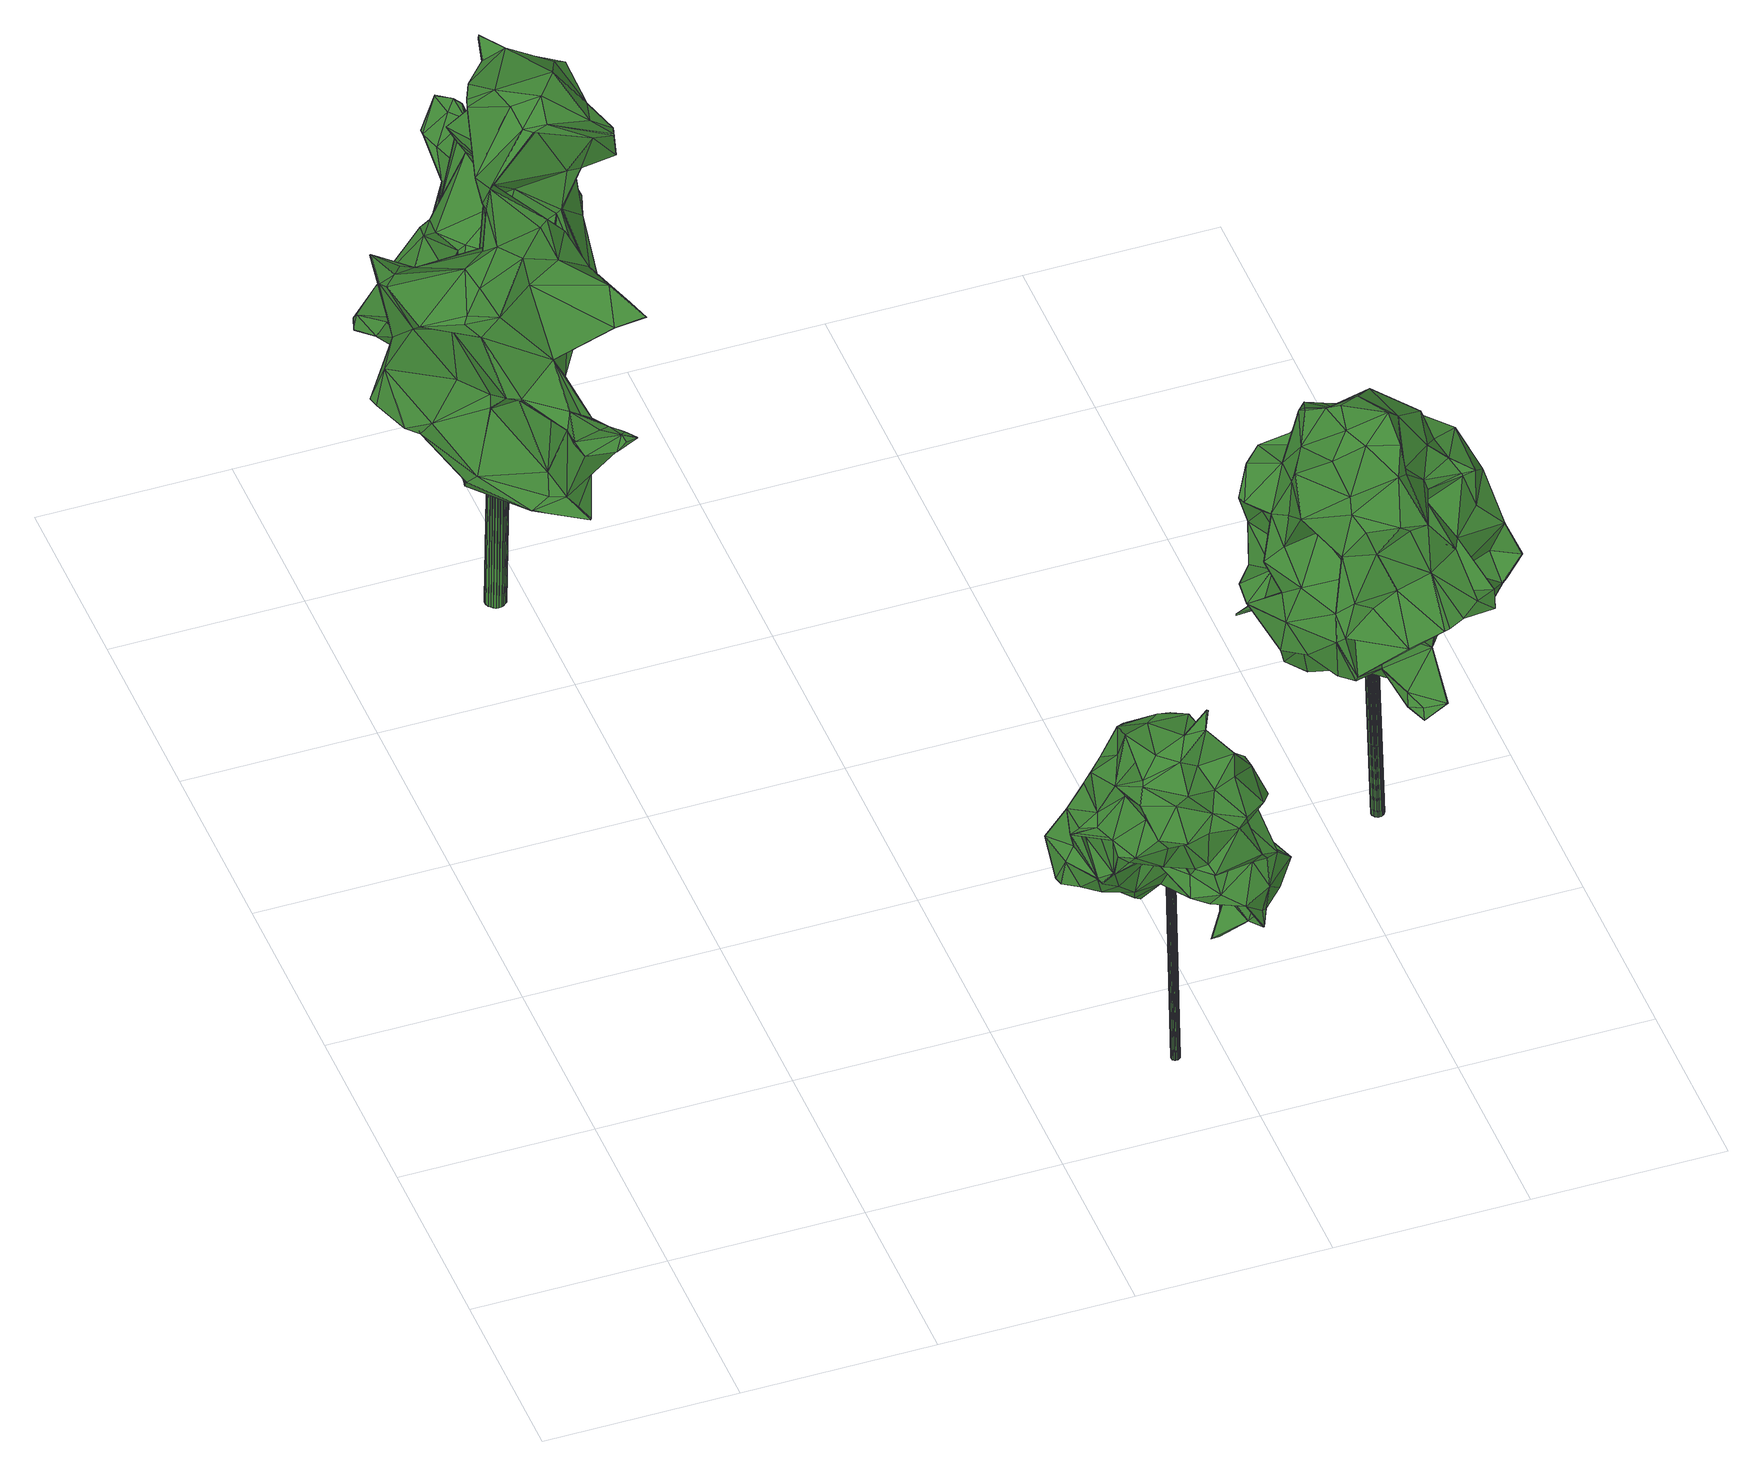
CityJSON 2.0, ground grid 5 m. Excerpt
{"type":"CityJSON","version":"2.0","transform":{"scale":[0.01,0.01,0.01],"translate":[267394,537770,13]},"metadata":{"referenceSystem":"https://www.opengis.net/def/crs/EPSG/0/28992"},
"CityObjects":{
"tree1":{"type":"SolitaryVegetationObject","attributes":{"gtid":224,"crown_width_m":8.6,"crown_median_z":23.4,"crown_r50_m":0.385,"crown_porosity":0.901,"trunk_H_m":10,"trunk_DBH_m":0.535,"trunk_radius_m":0.267,"trunk_base_height_m":13.4,"original_gtid":"224"},"geometry":[{"type":"Solid","lod":"3","boundaries":[[[[0,1,2]],[[3,4,5]],[[6,7,8]],[[9,10,11]],[[12,13,14]],[[15,16,17]],[[18,19,20]],[[18,20,21]],[[22,23,24]],[[25,26,27]],[[28,29,30]],[[31,32,33]],[[34,35,36]],[[37,38,0]],[[39,40,41]],[[9,42,43]],[[44,26,39]],[[45,46,47]],[[48,47,49]],[[50,51,52]],[[51,50,53]],[[54,55,56]],[[43,24,23]],[[57,33,58]],[[59,33,57]],[[60,61,62]],[[12,63,64]],[[12,65,66]],[[8,67,6]],[[27,68,25]],[[69,70,71]],[[19,72,20]],[[73,74,75]],[[11,76,77]],[[78,76,11]],[[79,80,81]],[[82,61,83]],[[84,85,86]],[[34,87,35]],[[10,65,11]],[[78,11,65]],[[88,72,85]],[[89,90,91]],[[91,90,92]],[[93,94,73]],[[19,18,95]],[[21,96,6]],[[97,53,50]],[[98,54,56]],[[99,100,101]],[[102,94,93]],[[103,104,7]],[[105,106,107]],[[108,109,110]],[[68,111,112]],[[113,112,111]],[[82,62,61]],[[114,62,82]],[[7,115,103]],[[116,81,80]],[[71,117,118]],[[105,107,119]],[[30,120,121]],[[122,121,120]],[[111,123,124]],[[33,32,58]],[[125,104,103]],[[126,7,96]],[[9,45,127]],[[23,45,9]],[[63,109,108]],[[53,34,128]],[[3,129,130]],[[5,4,131]],[[22,132,133]],[[93,133,134]],[[31,33,135]],[[53,97,34]],[[110,109,14]],[[136,137,138]],[[139,113,124]],[[111,124,113]],[[140,141,142]],[[89,143,90]],[[144,4,3]],[[130,144,3]],[[17,88,145]],[[18,146,29]],[[18,29,147]],[[44,39,148]],[[148,41,44]],[[149,150,11]],[[151,55,70]],[[152,137,153]],[[70,54,154]],[[70,55,54]],[[70,154,155]],[[155,154,54]],[[156,157,158]],[[159,157,156]],[[121,160,161]],[[43,161,160]],[[75,74,162]],[[49,162,74]],[[163,164,36]],[[165,163,36]],[[108,110,48]],[[164,166,36]],[[167,139,142]],[[39,112,113]],[[12,66,13]],[[168,67,169]],[[25,68,112]],[[170,65,171]],[[112,26,25]],[[39,26,112]],[[6,172,21]],[[18,21,172]],[[173,94,8]],[[12,109,63]],[[14,109,12]],[[127,45,13]],[[8,7,104]],[[3,5,61]],[[34,174,128]],[[84,86,175]],[[41,148,39]],[[176,124,123]],[[176,123,87]],[[48,14,47]],[[34,97,87]],[[177,58,157]],[[60,178,3]],[[49,101,48]],[[100,48,101]],[[179,105,180]],[[147,29,28]],[[44,181,26]],[[44,182,181]],[[27,26,181]],[[183,184,185]],[[184,38,185]],[[100,15,186]],[[179,187,89]],[[113,167,40]],[[188,189,190]],[[188,190,191]],[[192,22,24]],[[160,121,193]],[[52,51,174]],[[194,195,196]],[[197,186,15]],[[197,15,17]],[[97,50,198]],[[190,199,200]],[[201,202,141]],[[158,58,32]],[[80,203,204]],[[80,205,203]],[[30,29,120]],[[142,202,167]],[[63,206,64]],[[207,56,208]],[[208,56,55]],[[196,209,144]],[[210,211,187]],[[89,187,211]],[[156,212,159]],[[37,185,38]],[[135,213,116]],[[33,213,135]],[[116,80,214]],[[215,159,212]],[[108,206,63]],[[2,206,108]],[[216,30,209]],[[217,58,177]],[[27,218,68]],[[183,197,219]],[[220,221,31]],[[58,217,222]],[[58,222,57]],[[184,183,219]],[[101,49,138]],[[32,223,158]],[[224,71,70]],[[15,117,126]],[[192,43,160]],[[225,73,75]],[[107,177,157]],[[226,203,92]],[[227,199,190]],[[9,127,10]],[[110,14,48]],[[121,161,228]],[[196,144,130]],[[99,229,100]],[[97,198,230]],[[87,97,230]],[[99,101,137]],[[99,137,151]],[[93,225,133]],[[123,35,87]],[[9,43,23]],[[90,231,92]],[[131,83,5]],[[191,232,188]],[[119,107,233]],[[234,235,236]],[[152,136,237]],[[73,152,237]],[[238,239,240]],[[238,240,202]],[[241,1,242]],[[241,189,175]],[[179,180,187]],[[93,73,225]],[[128,51,53]],[[36,174,34]],[[126,117,7]],[[243,244,212]],[[114,82,245]],[[38,184,219]],[[197,242,219]],[[219,242,0]],[[246,20,72]],[[246,72,88]],[[186,197,185]],[[49,74,237]],[[73,237,74]],[[129,178,210]],[[90,143,76]],[[93,134,102]],[[192,24,43]],[[87,247,176]],[[230,247,87]],[[173,8,104]],[[38,219,0]],[[248,141,212]],[[201,141,248]],[[76,143,249]],[[100,108,48]],[[43,42,161]],[[227,250,72]],[[117,71,251]],[[172,6,67]],[[172,67,122]],[[89,211,143]],[[105,119,252]],[[86,85,78]],[[183,185,197]],[[91,253,116]],[[114,245,228]],[[85,72,250]],[[179,116,213]],[[65,10,254]],[[65,254,255]],[[66,255,254]],[[127,254,10]],[[127,66,254]],[[127,13,66]],[[126,96,21]],[[252,180,105]],[[166,52,174]],[[170,78,65]],[[248,238,201]],[[59,213,33]],[[80,256,205]],[[120,29,146]],[[120,146,122]],[[77,249,257]],[[191,200,238]],[[8,169,67]],[[258,189,242]],[[249,143,211]],[[197,258,242]],[[5,83,61]],[[253,259,81]],[[142,124,176]],[[260,73,94]],[[260,152,73]],[[158,157,58]],[[231,188,92]],[[226,92,188]],[[71,229,99]],[[77,76,249]],[[238,248,191]],[[244,248,212]],[[218,35,261]],[[218,36,35]],[[116,179,91]],[[156,158,223]],[[101,138,137]],[[57,213,59]],[[54,98,155]],[[217,234,236]],[[90,250,231]],[[227,72,19]],[[212,141,140]],[[64,262,12]],[[62,257,60]],[[220,263,264]],[[220,264,265]],[[220,214,204]],[[139,124,142]],[[64,206,256]],[[80,204,214]],[[230,198,247]],[[173,104,94]],[[203,266,204]],[[62,114,257]],[[144,209,4]],[[131,4,209]],[[131,209,82]],[[131,82,83]],[[245,82,209]],[[245,209,30]],[[238,202,201]],[[60,3,61]],[[16,88,17]],[[247,52,166]],[[252,119,233]],[[94,208,260]],[[57,235,213]],[[213,235,107]],[[107,235,177]],[[130,194,196]],[[130,267,194]],[[181,195,218]],[[251,71,224]],[[240,268,167]],[[269,268,240]],[[12,262,65]],[[262,171,65]],[[121,228,30]],[[245,30,228]],[[208,7,117]],[[205,241,203]],[[177,235,234]],[[185,100,186]],[[100,185,37]],[[100,2,108]],[[100,37,2]],[[0,2,37]],[[64,256,80]],[[255,66,65]],[[167,202,240]],[[240,239,269]],[[270,271,272]],[[229,118,100]],[[100,118,15]],[[243,223,244]],[[244,223,273]],[[114,274,77]],[[69,71,99]],[[142,271,270]],[[147,28,275]],[[168,102,193]],[[168,193,122]],[[121,122,193]],[[228,42,114]],[[175,189,84]],[[231,84,189]],[[181,218,27]],[[196,276,209]],[[216,209,276]],[[60,277,178]],[[249,178,277]],[[272,271,278]],[[208,152,260]],[[166,174,36]],[[17,258,197]],[[206,1,256]],[[94,104,125]],[[71,118,229]],[[242,189,241]],[[279,280,281]],[[275,281,280]],[[275,280,279]],[[147,275,279]],[[147,279,281]],[[231,189,188]],[[172,122,146]],[[168,122,67]],[[210,163,129]],[[79,81,259]],[[156,223,243]],[[266,203,226]],[[159,215,107]],[[159,107,157]],[[31,214,220]],[[177,234,217]],[[250,90,85]],[[98,56,251]],[[167,113,139]],[[218,267,36]],[[85,84,88]],[[249,211,178]],[[238,200,239]],[[212,156,243]],[[46,162,47]],[[98,282,155]],[[208,137,152]],[[251,282,98]],[[251,224,282]],[[70,282,224]],[[70,155,282]],[[129,267,130]],[[23,75,46]],[[23,46,45]],[[172,146,18]],[[134,283,193]],[[284,196,195]],[[284,195,181]],[[225,75,22]],[[22,75,23]],[[205,1,241]],[[256,1,205]],[[22,133,225]],[[168,169,102]],[[107,215,285]],[[92,286,91]],[[142,141,202]],[[217,236,222]],[[207,251,56]],[[208,115,7]],[[190,200,191]],[[226,263,266]],[[182,284,181]],[[94,102,169]],[[263,244,264]],[[265,264,273]],[[244,273,264]],[[247,166,164]],[[226,188,232]],[[220,265,221]],[[31,221,32]],[[220,204,263]],[[263,204,266]],[[125,208,94]],[[103,208,125]],[[115,208,103]],[[262,79,171]],[[80,79,64]],[[262,64,79]],[[241,175,286]],[[77,257,114]],[[86,78,170]],[[175,86,170]],[[116,214,135]],[[135,214,31]],[[129,3,178]],[[76,287,90]],[[6,96,7]],[[151,70,69]],[[99,151,69]],[[55,151,288]],[[210,178,211]],[[235,57,222]],[[239,200,199]],[[51,128,174]],[[50,52,247]],[[50,247,198]],[[218,261,68]],[[270,289,140]],[[273,221,265]],[[111,68,261]],[[123,111,261]],[[123,261,35]],[[89,91,179]],[[179,106,105]],[[213,107,106]],[[160,132,192]],[[47,14,45]],[[13,45,14]],[[8,94,169]],[[76,78,85]],[[275,290,40]],[[40,290,41]],[[275,291,290]],[[275,28,291]],[[291,216,290]],[[291,28,216]],[[216,276,290]],[[133,132,134]],[[41,290,44]],[[182,44,290]],[[182,290,276]],[[28,30,216]],[[137,136,153]],[[152,153,136]],[[193,283,160]],[[132,160,283]],[[192,132,22]],[[271,176,278]],[[274,114,42]],[[75,162,46]],[[47,162,49]],[[161,42,228]],[[20,246,21]],[[246,16,126]],[[126,16,15]],[[246,126,21]],[[0,242,1]],[[145,189,258]],[[145,258,17]],[[91,286,253]],[[253,286,259]],[[212,140,289]],[[215,289,285]],[[215,212,289]],[[246,88,16]],[[11,150,9]],[[11,77,274]],[[274,149,11]],[[275,40,95]],[[49,237,136]],[[263,232,244]],[[226,232,263]],[[218,195,267]],[[194,267,195]],[[248,244,232]],[[248,232,191]],[[136,138,49]],[[233,285,289]],[[233,107,285]],[[213,106,179]],[[289,272,233]],[[289,270,272]],[[223,32,221]],[[223,221,273]],[[270,140,142]],[[259,286,175]],[[102,134,193]],[[137,55,288]],[[137,208,55]],[[137,288,151]],[[241,286,203]],[[92,203,286]],[[235,222,236]],[[134,132,283]],[[190,189,145]],[[281,95,147]],[[18,147,95]],[[281,275,95]],[[84,227,88]],[[227,190,88]],[[88,190,145]],[[231,227,84]],[[231,250,227]],[[239,199,269]],[[227,19,199]],[[19,269,199]],[[208,117,207]],[[117,15,118]],[[251,207,117]],[[149,274,42]],[[36,267,165]],[[129,165,267]],[[90,287,85]],[[276,196,284]],[[170,171,259]],[[79,259,171]],[[259,175,170]],[[2,1,206]],[[276,284,182]],[[167,268,40]],[[249,277,292]],[[257,292,60]],[[249,292,257]],[[60,292,277]],[[19,95,40]],[[165,129,163]],[[252,164,163]],[[180,252,163]],[[187,180,163]],[[187,163,210]],[[39,113,293]],[[39,293,40]],[[40,293,113]],[[253,81,116]],[[42,9,150]],[[149,42,150]],[[76,85,287]],[[19,268,269]],[[40,268,19]],[[176,271,142]],[[164,278,247]],[[272,278,233]],[[176,247,278]],[[233,278,252]],[[164,252,278]],[[294,295,296]],[[294,296,297]],[[297,296,298]],[[297,298,299]],[[296,295,300]],[[296,300,298]],[[298,300,301]],[[298,301,299]],[[300,295,302]],[[300,302,301]],[[301,302,303]],[[301,303,299]],[[302,295,304]],[[302,304,303]],[[303,304,305]],[[303,305,299]],[[304,295,306]],[[304,306,305]],[[305,306,307]],[[305,307,299]],[[306,295,308]],[[306,308,307]],[[307,308,309]],[[307,309,299]],[[308,295,310]],[[308,310,309]],[[309,310,311]],[[309,311,299]],[[310,295,312]],[[310,312,311]],[[311,312,313]],[[311,313,299]],[[312,295,314]],[[312,314,313]],[[313,314,315]],[[313,315,299]],[[314,295,316]],[[314,316,315]],[[315,316,317]],[[315,317,299]],[[316,295,318]],[[316,318,317]],[[317,318,319]],[[317,319,299]],[[318,295,320]],[[318,320,319]],[[319,320,321]],[[319,321,299]],[[320,295,322]],[[320,322,321]],[[321,322,323]],[[321,323,299]],[[322,295,324]],[[322,324,323]],[[323,324,325]],[[323,325,299]],[[324,295,326]],[[324,326,325]],[[325,326,327]],[[325,327,299]],[[326,295,328]],[[326,328,327]],[[327,328,329]],[[327,329,299]],[[328,295,330]],[[328,330,329]],[[329,330,331]],[[329,331,299]],[[330,295,332]],[[330,332,331]],[[331,332,333]],[[331,333,299]],[[332,295,334]],[[332,334,333]],[[333,334,335]],[[333,335,299]],[[334,295,336]],[[334,336,335]],[[335,336,337]],[[335,337,299]],[[336,295,338]],[[336,338,337]],[[337,338,339]],[[337,339,299]],[[338,295,340]],[[338,340,339]],[[339,340,341]],[[339,341,299]],[[340,295,342]],[[340,342,341]],[[341,342,343]],[[341,343,299]],[[342,295,294]],[[342,294,343]],[[343,294,297]],[[343,297,299]]]]}]},
"tree2":{"type":"SolitaryVegetationObject","attributes":{"gtid":366,"crown_width_m":4.68,"crown_median_z":20.93,"crown_r50_m":0.273,"crown_porosity":0.919,"trunk_H_m":7.35,"trunk_DBH_m":0.221,"trunk_radius_m":0.11,"trunk_base_height_m":13.58,"original_gtid":"367"},"geometry":[{"type":"Solid","lod":"3","boundaries":[[[[344,345,346]],[[347,348,349]],[[350,351,352]],[[353,354,355]],[[356,357,358]],[[356,358,359]],[[360,361,362]],[[363,364,365]],[[366,367,368]],[[369,370,371]],[[353,355,372]],[[373,374,375]],[[365,376,377]],[[378,379,380]],[[381,382,383]],[[384,385,386]],[[387,385,384]],[[388,389,390]],[[377,391,346]],[[392,393,345]],[[393,394,345]],[[366,395,367]],[[396,397,398]],[[399,400,401]],[[402,403,404]],[[405,403,402]],[[406,407,399]],[[408,409,410]],[[411,412,413]],[[408,414,415]],[[416,417,418]],[[419,399,407]],[[346,420,363]],[[401,406,399]],[[355,407,406]],[[421,422,371]],[[359,423,424]],[[425,426,378]],[[427,428,409]],[[347,429,401]],[[430,431,432]],[[433,434,435]],[[423,359,358]],[[431,430,436]],[[414,437,415]],[[438,372,439]],[[440,441,436]],[[442,417,443]],[[444,445,423]],[[351,350,440]],[[446,442,447]],[[447,448,446]],[[383,382,449]],[[450,440,350]],[[366,383,449]],[[365,387,376]],[[451,349,452]],[[453,454,455]],[[358,456,444]],[[358,444,423]],[[457,458,426]],[[392,345,344]],[[426,458,378]],[[459,420,460]],[[365,377,363]],[[405,402,461]],[[362,462,360]],[[463,360,462]],[[394,393,392]],[[346,363,377]],[[464,363,420]],[[420,465,357]],[[466,417,425]],[[377,376,391]],[[442,467,447]],[[427,409,408]],[[428,354,353]],[[422,414,412]],[[468,469,361]],[[428,353,409]],[[406,372,355]],[[470,380,379]],[[390,445,471]],[[405,430,432]],[[382,381,472]],[[473,472,381]],[[376,474,453]],[[475,474,376]],[[476,424,423]],[[446,411,425]],[[477,478,419]],[[386,479,435]],[[420,346,465]],[[371,480,369]],[[364,369,480]],[[481,474,482]],[[421,483,422]],[[456,358,465]],[[464,364,363]],[[380,484,425]],[[470,484,380]],[[425,378,380]],[[464,369,364]],[[364,480,387]],[[371,485,480]],[[445,486,423]],[[413,414,408]],[[366,487,395]],[[455,454,488]],[[489,490,491]],[[439,492,493]],[[415,494,495]],[[496,497,498]],[[398,397,499]],[[454,481,500]],[[500,481,404]],[[481,402,404]],[[481,453,474]],[[364,387,365]],[[501,360,487]],[[361,502,468]],[[422,437,414]],[[453,391,376]],[[356,359,503]],[[415,437,503]],[[504,432,431]],[[450,350,352]],[[443,367,505]],[[458,457,506]],[[507,415,503]],[[360,449,361]],[[508,471,509]],[[497,510,511]],[[428,512,354]],[[386,385,479]],[[513,479,385]],[[382,502,361]],[[472,502,382]],[[503,437,356]],[[354,514,407]],[[512,514,354]],[[515,503,419]],[[408,410,413]],[[459,460,483]],[[446,417,442]],[[425,417,446]],[[468,502,441]],[[476,400,424]],[[477,424,400]],[[452,349,486]],[[452,486,445]],[[344,455,488]],[[344,488,394]],[[447,422,448]],[[422,447,371]],[[484,368,367]],[[457,383,506]],[[457,381,383]],[[351,430,405]],[[423,486,476]],[[349,476,486]],[[510,497,516]],[[517,374,373]],[[392,344,394]],[[361,469,362]],[[421,370,369]],[[357,465,358]],[[494,507,518]],[[496,498,519]],[[413,412,414]],[[520,431,436]],[[501,449,360]],[[465,346,345]],[[378,458,506]],[[435,395,463]],[[443,417,416]],[[418,417,466]],[[521,514,512]],[[457,410,381]],[[483,356,437]],[[483,437,422]],[[470,368,484]],[[405,491,490]],[[372,406,492]],[[511,429,498]],[[452,445,390]],[[452,390,389]],[[399,477,400]],[[451,347,349]],[[396,429,347]],[[500,508,488]],[[500,488,454]],[[498,497,511]],[[522,395,435]],[[516,496,523]],[[513,442,505]],[[442,443,505]],[[379,383,470]],[[349,348,400]],[[413,410,426]],[[507,503,518]],[[524,502,525]],[[524,525,519]],[[366,368,383]],[[470,383,368]],[[347,401,348]],[[401,400,348]],[[479,513,505]],[[481,482,526]],[[400,476,349]],[[386,526,482]],[[409,353,523]],[[409,523,496]],[[484,466,425]],[[433,461,434]],[[402,481,526]],[[498,429,396]],[[498,396,519]],[[398,451,527]],[[522,367,395]],[[371,370,421]],[[475,482,474]],[[379,378,506]],[[344,346,391]],[[528,374,517]],[[503,424,477]],[[419,503,477]],[[503,359,424]],[[529,504,527]],[[352,491,530]],[[352,489,491]],[[509,394,488]],[[509,488,508]],[[376,387,384]],[[464,459,421]],[[483,421,459]],[[384,386,475]],[[376,384,475]],[[482,475,386]],[[521,512,428]],[[361,449,382]],[[421,369,464]],[[420,459,464]],[[493,429,531]],[[429,532,401]],[[493,532,429]],[[347,397,396]],[[375,374,533]],[[504,533,374]],[[509,456,394]],[[355,354,407]],[[408,495,427]],[[415,495,408]],[[495,521,428]],[[495,428,427]],[[511,510,534]],[[511,534,429]],[[435,526,386]],[[526,434,461]],[[402,526,461]],[[435,434,526]],[[379,506,383]],[[515,514,495]],[[432,535,536]],[[388,536,535]],[[485,387,480]],[[536,404,403]],[[536,403,432]],[[405,432,403]],[[438,516,523]],[[453,481,537]],[[453,537,454]],[[353,372,523]],[[438,523,372]],[[433,491,461]],[[405,461,491]],[[443,538,367]],[[484,367,538]],[[465,345,456]],[[456,345,394]],[[479,522,435]],[[499,397,347]],[[472,525,502]],[[463,395,360]],[[360,395,487]],[[505,367,522]],[[505,522,479]],[[467,371,447]],[[457,426,410]],[[534,531,429]],[[534,510,531]],[[492,401,532]],[[492,532,493]],[[439,531,510]],[[438,439,510]],[[493,531,439]],[[510,539,438]],[[442,513,485]],[[442,485,467]],[[371,467,485]],[[357,540,420]],[[356,540,357]],[[501,487,449]],[[366,449,487]],[[519,525,496]],[[473,525,472]],[[381,525,473]],[[541,416,418]],[[396,528,519]],[[529,388,535]],[[529,535,504]],[[504,535,432]],[[409,496,525]],[[410,409,525]],[[499,347,451]],[[401,492,406]],[[527,451,542]],[[520,533,431]],[[431,533,504]],[[454,537,481]],[[527,504,374]],[[524,373,502]],[[519,373,524]],[[441,450,468]],[[469,468,450]],[[441,440,450]],[[484,538,466]],[[529,527,542]],[[398,499,451]],[[456,471,444]],[[509,471,456]],[[344,391,455]],[[455,391,453]],[[390,471,508]],[[469,450,462]],[[469,462,362]],[[436,430,351]],[[436,351,440]],[[450,352,462]],[[351,405,490]],[[543,351,490]],[[490,489,543]],[[500,544,508]],[[543,352,351]],[[399,478,477]],[[444,471,445]],[[418,466,538]],[[443,541,538]],[[443,416,541]],[[441,545,375]],[[546,375,545]],[[515,518,503]],[[543,489,352]],[[494,415,507]],[[410,525,381]],[[460,420,540]],[[460,540,483]],[[356,483,540]],[[541,418,538]],[[372,492,439]],[[422,412,448]],[[448,412,446]],[[411,446,412]],[[497,496,516]],[[389,542,452]],[[451,452,542]],[[529,542,389]],[[529,389,388]],[[375,533,436]],[[520,436,533]],[[438,539,516]],[[510,516,539]],[[527,374,398]],[[528,398,374]],[[500,404,544]],[[536,544,404]],[[536,388,544]],[[390,508,544]],[[390,544,388]],[[375,436,441]],[[495,514,521]],[[396,398,528]],[[528,373,519]],[[528,517,373]],[[513,385,547]],[[513,547,485]],[[387,547,385]],[[485,547,387]],[[495,494,518]],[[495,518,515]],[[426,425,411]],[[426,411,413]],[[462,352,530]],[[462,530,463]],[[463,530,435]],[[433,435,530]],[[433,530,491]],[[399,419,478]],[[546,545,373]],[[502,545,441]],[[373,545,502]],[[373,375,546]],[[419,514,515]],[[407,514,419]],[[548,549,550]],[[548,550,551]],[[551,550,552]],[[551,552,553]],[[550,549,554]],[[550,554,552]],[[552,554,555]],[[552,555,553]],[[554,549,556]],[[554,556,555]],[[555,556,557]],[[555,557,553]],[[556,549,558]],[[556,558,557]],[[557,558,559]],[[557,559,553]],[[558,549,560]],[[558,560,559]],[[559,560,561]],[[559,561,553]],[[560,549,562]],[[560,562,561]],[[561,562,563]],[[561,563,553]],[[562,549,564]],[[562,564,563]],[[563,564,565]],[[563,565,553]],[[564,549,566]],[[564,566,565]],[[565,566,567]],[[565,567,553]],[[566,549,568]],[[566,568,567]],[[567,568,569]],[[567,569,553]],[[568,549,570]],[[568,570,569]],[[569,570,571]],[[569,571,553]],[[570,549,572]],[[570,572,571]],[[571,572,573]],[[571,573,553]],[[572,549,574]],[[572,574,573]],[[573,574,575]],[[573,575,553]],[[574,549,576]],[[574,576,575]],[[575,576,577]],[[575,577,553]],[[576,549,578]],[[576,578,577]],[[577,578,579]],[[577,579,553]],[[578,549,580]],[[578,580,579]],[[579,580,581]],[[579,581,553]],[[580,549,582]],[[580,582,581]],[[581,582,583]],[[581,583,553]],[[582,549,584]],[[582,584,583]],[[583,584,585]],[[583,585,553]],[[584,549,586]],[[584,586,585]],[[585,586,587]],[[585,587,553]],[[586,549,588]],[[586,588,587]],[[587,588,589]],[[587,589,553]],[[588,549,590]],[[588,590,589]],[[589,590,591]],[[589,591,553]],[[590,549,592]],[[590,592,591]],[[591,592,593]],[[591,593,553]],[[592,549,594]],[[592,594,593]],[[593,594,595]],[[593,595,553]],[[594,549,596]],[[594,596,595]],[[595,596,597]],[[595,597,553]],[[596,549,548]],[[596,548,597]],[[597,548,551]],[[597,551,553]]]]}]},
"tree3":{"type":"SolitaryVegetationObject","attributes":{"gtid":321,"crown_width_m":6.24,"crown_median_z":21.75,"crown_r50_m":0.317,"crown_porosity":0.917,"trunk_H_m":8.16,"trunk_DBH_m":0.326,"trunk_radius_m":0.163,"trunk_base_height_m":13.59,"original_gtid":"321"},"geometry":[{"type":"Solid","lod":"3","boundaries":[[[[598,599,600]],[[601,602,603]],[[604,605,606]],[[604,607,605]],[[608,609,610]],[[611,612,601]],[[613,612,611]],[[614,615,616]],[[617,618,619]],[[620,618,617]],[[605,621,622]],[[623,624,625]],[[626,627,628]],[[629,630,631]],[[632,631,633]],[[634,635,636]],[[634,636,637]],[[619,638,639]],[[640,641,642]],[[643,640,642]],[[644,645,618]],[[646,647,623]],[[621,648,649]],[[640,650,599]],[[651,652,653]],[[610,654,608]],[[653,655,656]],[[657,658,659]],[[609,660,661]],[[662,637,663]],[[664,665,666]],[[667,668,669]],[[670,671,672]],[[673,674,675]],[[676,677,678]],[[679,618,645]],[[680,681,682]],[[639,683,619]],[[684,685,660]],[[674,673,612]],[[633,622,649]],[[686,629,632]],[[687,688,689]],[[690,654,691]],[[692,691,654]],[[693,694,695]],[[682,696,626]],[[649,622,621]],[[697,620,607]],[[618,620,698]],[[631,632,629]],[[699,700,701]],[[658,702,703]],[[704,623,705]],[[706,707,672]],[[708,699,709]],[[710,711,712]],[[653,652,666]],[[638,619,713]],[[714,715,716]],[[717,713,718]],[[719,720,657]],[[712,721,710]],[[607,722,723]],[[651,724,652]],[[640,688,687]],[[685,705,661]],[[648,667,725]],[[610,692,654]],[[648,633,649]],[[726,727,728]],[[726,728,639]],[[729,730,731]],[[676,614,616]],[[732,733,670]],[[672,732,670]],[[718,734,735]],[[736,635,693]],[[735,737,738]],[[739,701,700]],[[685,704,705]],[[645,740,741]],[[742,743,744]],[[745,602,601]],[[739,746,701]],[[736,693,746]],[[747,748,635]],[[747,635,634]],[[621,723,668]],[[617,749,620]],[[680,750,681]],[[751,752,753]],[[650,640,643]],[[640,687,641]],[[660,685,661]],[[754,733,755]],[[755,733,732]],[[636,742,663]],[[756,750,680]],[[653,656,651]],[[713,734,718]],[[634,637,662]],[[757,615,758]],[[741,740,707]],[[759,760,761]],[[759,761,762]],[[763,706,659]],[[764,741,707]],[[608,765,727]],[[608,654,765]],[[603,766,767]],[[603,767,768]],[[723,621,605]],[[723,605,607]],[[598,643,642]],[[611,601,769]],[[600,599,650]],[[648,668,667]],[[682,766,762]],[[680,682,762]],[[653,666,665]],[[607,620,722]],[[770,728,765]],[[771,772,667]],[[773,774,755]],[[738,736,746]],[[742,636,775]],[[776,777,748]],[[608,660,609]],[[619,618,713]],[[639,638,717]],[[713,717,638]],[[601,612,673]],[[755,612,613]],[[732,612,755]],[[664,655,665]],[[639,778,726]],[[639,717,778]],[[779,716,599]],[[607,602,697]],[[713,618,679]],[[724,656,780]],[[781,782,783]],[[776,782,781]],[[779,774,784]],[[642,641,598]],[[709,727,708]],[[599,716,688]],[[646,785,647]],[[729,749,617]],[[735,738,786]],[[735,786,739]],[[657,720,744]],[[787,782,776]],[[760,788,789]],[[711,710,676]],[[630,622,633]],[[731,620,749]],[[770,690,731]],[[790,731,690]],[[602,607,604]],[[728,770,730]],[[661,647,609]],[[765,728,727]],[[705,647,661]],[[775,636,635]],[[633,648,725]],[[633,725,632]],[[621,668,648]],[[763,791,780]],[[738,737,791]],[[743,792,793]],[[730,617,728]],[[678,752,676]],[[756,794,795]],[[750,756,796]],[[756,795,796]],[[627,714,628]],[[797,669,668]],[[682,681,696]],[[673,675,644]],[[600,643,598]],[[644,798,673]],[[799,798,644]],[[690,691,790]],[[600,650,643]],[[745,697,602]],[[734,741,764]],[[631,630,633]],[[706,800,707]],[[731,749,729]],[[625,772,771]],[[742,702,743]],[[801,763,659]],[[738,791,703]],[[738,703,775]],[[784,714,779]],[[692,797,691]],[[750,696,681]],[[799,618,798]],[[613,802,755]],[[660,803,684]],[[654,770,765]],[[644,740,645]],[[675,740,644]],[[726,804,727]],[[805,766,603]],[[626,696,627]],[[670,659,671]],[[703,702,775]],[[664,800,706]],[[664,706,655]],[[656,655,706]],[[610,806,807]],[[783,808,704]],[[809,674,707]],[[809,707,740]],[[688,662,663]],[[779,714,716]],[[603,769,601]],[[768,769,603]],[[693,635,748]],[[778,810,804]],[[762,629,760]],[[759,762,760]],[[778,717,700]],[[739,700,717]],[[647,785,609]],[[641,687,598]],[[753,624,808]],[[599,598,687]],[[666,652,735]],[[711,676,616]],[[761,794,756]],[[711,715,712]],[[764,707,800]],[[667,806,771]],[[669,806,667]],[[756,762,761]],[[632,725,686]],[[716,811,688]],[[775,702,742]],[[663,637,636]],[[709,803,727]],[[757,812,716]],[[715,757,716]],[[701,746,813]],[[695,813,746]],[[755,802,773]],[[613,814,802]],[[815,802,814]],[[744,720,816]],[[787,783,782]],[[787,676,783]],[[646,623,625]],[[744,689,742]],[[784,774,773]],[[817,754,774]],[[693,748,694]],[[748,747,818]],[[818,747,819]],[[599,687,779]],[[610,807,692]],[[779,687,816]],[[743,702,792]],[[677,820,678]],[[669,807,806]],[[790,691,797]],[[665,655,653]],[[733,754,821]],[[733,821,670]],[[735,664,666]],[[772,822,788]],[[667,772,725]],[[629,762,630]],[[627,823,714]],[[824,819,758]],[[796,820,677]],[[796,795,820]],[[796,677,825]],[[825,677,826]],[[751,753,808]],[[751,808,783]],[[676,710,677]],[[710,826,677]],[[776,704,685]],[[781,704,776]],[[609,785,610]],[[741,734,645]],[[646,610,785]],[[708,727,810]],[[685,777,776]],[[815,773,802]],[[613,768,814]],[[679,734,713]],[[753,752,678]],[[625,771,646]],[[668,723,827]],[[668,827,797]],[[819,824,818]],[[684,777,685]],[[778,804,726]],[[763,780,706]],[[828,736,738]],[[775,736,828]],[[775,828,738]],[[670,821,659]],[[686,760,629]],[[739,717,718]],[[739,718,735]],[[811,812,829]],[[811,716,812]],[[776,824,787]],[[818,824,776]],[[809,740,674]],[[740,675,674]],[[614,824,615]],[[737,652,724]],[[694,813,695]],[[604,603,602]],[[773,628,784]],[[640,599,688]],[[614,676,787]],[[671,659,706]],[[815,814,626]],[[757,758,812]],[[672,671,706]],[[799,644,618]],[[817,774,779]],[[820,822,678]],[[678,822,753]],[[755,774,754]],[[706,780,656]],[[783,704,781]],[[768,767,682]],[[768,682,814]],[[682,626,814]],[[815,830,773]],[[628,773,830]],[[628,830,815]],[[831,795,794]],[[791,724,780]],[[750,627,696]],[[825,627,750]],[[620,697,698]],[[673,798,601]],[[601,798,745]],[[745,798,697]],[[729,617,730]],[[800,735,764]],[[735,800,664]],[[734,764,832]],[[735,832,764]],[[658,801,659]],[[703,801,658]],[[791,801,703]],[[783,676,751]],[[771,806,646]],[[652,737,735]],[[646,806,610]],[[792,833,658]],[[743,793,744]],[[657,659,821]],[[622,606,605]],[[813,684,803]],[[813,803,709]],[[612,732,834]],[[674,612,834]],[[754,719,821]],[[805,604,606]],[[805,603,604]],[[679,645,734]],[[750,796,825]],[[770,731,730]],[[697,798,698]],[[618,698,798]],[[620,731,790]],[[727,804,810]],[[775,635,736]],[[761,760,820]],[[624,835,836]],[[624,623,835]],[[701,813,699]],[[699,813,709]],[[801,791,763]],[[658,793,792]],[[657,744,793]],[[657,793,658]],[[630,606,622]],[[630,805,606]],[[767,766,682]],[[680,762,756]],[[630,766,805]],[[630,762,766]],[[616,615,715]],[[657,821,719]],[[815,626,628]],[[676,752,751]],[[788,725,772]],[[788,686,725]],[[714,823,715]],[[721,715,823]],[[695,746,693]],[[715,615,757]],[[835,808,836]],[[704,808,835]],[[722,827,723]],[[748,818,776]],[[787,824,614]],[[647,705,623]],[[770,654,690]],[[620,790,722]],[[704,835,623]],[[820,789,822]],[[777,684,837]],[[735,734,832]],[[784,628,714]],[[824,758,615]],[[711,616,715]],[[812,838,829]],[[758,838,812]],[[779,839,817]],[[816,839,779]],[[608,803,660]],[[727,803,608]],[[758,819,838]],[[619,683,617]],[[712,715,721]],[[795,831,820]],[[700,810,778]],[[699,810,700]],[[708,810,699]],[[753,822,624]],[[772,624,822]],[[625,624,772]],[[639,728,683]],[[768,613,769]],[[611,769,613]],[[788,822,789]],[[662,840,634]],[[840,811,829]],[[688,840,662]],[[811,840,688]],[[746,739,786]],[[746,786,738]],[[790,827,722]],[[797,827,790]],[[748,777,837]],[[748,837,694]],[[813,694,837]],[[813,837,684]],[[760,686,788]],[[672,707,732]],[[834,732,707]],[[834,707,674]],[[747,634,841]],[[747,841,819]],[[692,807,797]],[[669,797,807]],[[817,839,842]],[[817,842,754]],[[719,754,842]],[[816,842,839]],[[720,719,842]],[[720,842,816]],[[617,683,728]],[[760,789,820]],[[838,819,841]],[[840,841,634]],[[829,841,840]],[[838,841,829]],[[825,823,627]],[[624,836,808]],[[816,687,689]],[[816,689,744]],[[792,702,833]],[[658,833,702]],[[724,651,656]],[[737,724,791]],[[825,826,721]],[[710,721,826]],[[721,823,825]],[[663,689,688]],[[663,742,689]],[[820,794,761]],[[820,831,794]],[[843,844,845]],[[843,845,846]],[[846,845,847]],[[846,847,848]],[[845,844,849]],[[845,849,847]],[[847,849,850]],[[847,850,848]],[[849,844,851]],[[849,851,850]],[[850,851,852]],[[850,852,848]],[[851,844,853]],[[851,853,852]],[[852,853,854]],[[852,854,848]],[[853,844,855]],[[853,855,854]],[[854,855,856]],[[854,856,848]],[[855,844,857]],[[855,857,856]],[[856,857,858]],[[856,858,848]],[[857,844,859]],[[857,859,858]],[[858,859,860]],[[858,860,848]],[[859,844,861]],[[859,861,860]],[[860,861,862]],[[860,862,848]],[[861,844,863]],[[861,863,862]],[[862,863,864]],[[862,864,848]],[[863,844,865]],[[863,865,864]],[[864,865,866]],[[864,866,848]],[[865,844,867]],[[865,867,866]],[[866,867,868]],[[866,868,848]],[[867,844,869]],[[867,869,868]],[[868,869,870]],[[868,870,848]],[[869,844,871]],[[869,871,870]],[[870,871,872]],[[870,872,848]],[[871,844,873]],[[871,873,872]],[[872,873,874]],[[872,874,848]],[[873,844,875]],[[873,875,874]],[[874,875,876]],[[874,876,848]],[[875,844,877]],[[875,877,876]],[[876,877,878]],[[876,878,848]],[[877,844,879]],[[877,879,878]],[[878,879,880]],[[878,880,848]],[[879,844,881]],[[879,881,880]],[[880,881,882]],[[880,882,848]],[[881,844,883]],[[881,883,882]],[[882,883,884]],[[882,884,848]],[[883,844,885]],[[883,885,884]],[[884,885,886]],[[884,886,848]],[[885,844,887]],[[885,887,886]],[[886,887,888]],[[886,888,848]],[[887,844,889]],[[887,889,888]],[[888,889,890]],[[888,890,848]],[[889,844,891]],[[889,891,890]],[[890,891,892]],[[890,892,848]],[[891,844,843]],[[891,843,892]],[[892,843,846]],[[892,846,848]]]]}]}
},
"vertices":[
[575,1970,1315],[494,2099,1312],[410,2070,1283],[249,2673,832],[161,2602,804],[160,2602,807],[508,1930,791],[504,1899,794],[463,1891,782],[120,2222,1079],[103,2335,1250],[204,2252,1109],[264,2115,1341],[91,2185,1279],[120,2035,1269],[476,2002,1029],[478,2034,1005],[506,2130,1133],[499,2154,835],[579,2332,891],[500,2152,839],[523,2062,855],[76,2019,972],[74,2150,1052],[47,2134,957],[597,2704,696],[579,2691,685],[508,2761,719],[327,2390,803],[335,2262,775],[298,2405,780],[564,2409,1554],[614,2465,1568],[476,2490,1532],[479,2935,1010],[502,2812,974],[466,2825,960],[567,1909,1233],[638,1889,1263],[601,2578,678],[616,2466,810],[551,2573,671],[163,2288,884],[41,2163,956],[542,2584,655],[140,2135,1171],[241,2109,1001],[218,2084,1189],[257,1984,1236],[302,1936,1068],[520,2895,1149],[487,2933,1136],[504,2890,1115],[489,2936,1136],[503,1719,1018],[425,1724,1023],[503,1722,1016],[441,2576,1489],[558,2638,1516],[427,2548,1467],[247,2513,856],[166,2595,821],[211,2511,855],[278,2053,1327],[350,2128,1375],[194,2270,1237],[124,2219,1279],[429,2028,794],[555,2777,746],[482,1776,1046],[523,1740,1048],[508,1788,1039],[426,2212,972],[223,1921,855],[285,2000,989],[144,2016,969],[333,2327,950],[286,2353,937],[268,2257,1137],[373,2268,1370],[393,2292,1408],[378,2306,1354],[181,2500,827],[150,2572,799],[517,2190,1141],[398,2243,995],[393,2200,1128],[554,2860,1067],[461,2153,1066],[508,2529,1128],[463,2441,1054],[473,2449,1265],[502,2426,1261],[203,1937,829],[325,1822,798],[575,2333,891],[508,1930,795],[541,2914,1096],[560,1739,1027],[427,1838,1070],[433,1968,1122],[333,1914,1073],[210,1972,787],[446,1742,803],[444,1742,800],[421,2673,1277],[470,2600,1273],[527,2591,1449],[310,2000,1270],[231,2010,1291],[220,1999,1276],[586,2712,819],[631,2691,711],[713,2651,818],[194,2378,923],[426,1772,821],[386,2379,1372],[482,1836,1030],[482,1835,1034],[453,2684,1271],[320,2256,762],[251,2249,772],[339,2119,651],[541,2777,987],[598,2699,992],[444,1739,802],[461,1946,836],[83,2213,1267],[447,2921,1048],[345,2645,1004],[280,2711,818],[151,2572,796],[125,2101,944],[110,2021,964],[225,1998,830],[494,2430,1524],[334,1936,1052],[410,1808,1039],[332,1914,1069],[609,2642,1003],[667,2554,1190],[669,2552,1189],[710,2605,1081],[404,2493,1057],[235,2633,803],[520,2187,1140],[360,2175,760],[408,2249,907],[545,2581,655],[266,2246,908],[235,2154,1009],[406,1747,1055],[388,1884,850],[417,1932,1016],[528,1725,1037],[562,1736,1029],[688,2579,1481],[624,2619,1486],[654,2562,1507],[683,2592,1468],[168,2167,882],[161,2289,881],[296,2029,1004],[388,2649,1022],[510,2712,1043],[494,2709,961],[470,2873,1029],[698,2523,901],[365,2031,801],[354,1971,805],[332,2220,1189],[354,2194,1322],[471,2067,803],[424,1773,818],[449,2910,1046],[436,2216,1286],[585,2732,1030],[536,2669,1500],[342,2612,1004],[455,2529,1278],[439,2646,1246],[503,2746,718],[504,2668,785],[609,1921,1246],[641,1889,1261],[569,1912,1230],[489,2024,1151],[450,2617,1233],[608,2390,1193],[574,2187,1201],[638,2283,1068],[611,2392,1192],[84,2134,944],[237,2102,798],[322,2693,815],[356,2688,828],[328,2669,810],[557,2065,1210],[539,2885,1136],[658,2272,1036],[642,2283,1068],[667,2534,1176],[712,2533,1086],[423,2351,1362],[529,2364,1486],[496,2182,1372],[403,2097,1347],[475,1806,1027],[402,1789,846],[227,2570,805],[356,2609,1055],[349,2549,1066],[685,2498,1335],[425,2540,1450],[507,2380,1489],[603,2488,1311],[388,2489,824],[513,2698,1520],[473,2752,817],[621,1950,1263],[560,2354,1510],[669,2359,1484],[501,2641,1490],[688,2433,1472],[535,1757,1041],[105,1987,972],[619,2383,1319],[603,2313,1038],[167,2321,883],[455,1841,1049],[544,2880,1123],[597,2394,1181],[656,2382,1318],[509,2678,1251],[514,2699,1509],[500,2643,1486],[511,2698,1510],[288,2000,986],[686,2454,1097],[662,2273,1035],[670,2411,983],[545,2194,1310],[580,2124,1245],[685,2434,1469],[733,2351,1362],[208,2452,826],[463,2054,966],[535,2849,1118],[657,2442,1288],[388,2502,1036],[555,2361,1019],[507,1788,1035],[463,2705,1252],[388,2358,1360],[106,2334,1253],[157,2274,1250],[471,2162,1371],[254,2397,909],[567,2126,1205],[380,2305,1351],[369,1825,828],[550,2756,788],[322,2153,1347],[662,2315,1468],[700,2280,1494],[701,2281,1498],[539,2374,1478],[355,2688,832],[657,2472,878],[654,2364,966],[625,2543,1118],[577,2701,1030],[512,2679,1058],[715,2322,1477],[215,2328,909],[533,2431,859],[409,2600,834],[388,2542,899],[536,2720,1049],[409,2271,951],[487,2452,968],[561,2353,910],[561,1740,1030],[149,2108,935],[388,2665,824],[520,2531,1314],[408,2324,1349],[364,2301,953],[404,1748,1051],[571,2589,1240],[517,2534,780],[468,2490,835],[356,2464,868],[557,2587,849],[452,2344,40],[425,2345,40],[451,2351,40],[459,2323,1040],[459,2330,1040],[433,2324,1040],[448,2358,40],[456,2336,1040],[444,2364,40],[452,2342,1040],[439,2368,40],[446,2346,1040],[432,2371,40],[440,2349,1040],[426,2372,40],[433,2350,1041],[419,2371,41],[426,2350,1041],[412,2368,41],[420,2347,1041],[407,2364,40],[414,2343,1041],[402,2359,40],[410,2338,1040],[399,2352,40],[407,2331,1040],[398,2346,40],[406,2324,1040],[399,2339,40],[407,2317,1040],[402,2332,40],[409,2311,1040],[406,2327,40],[413,2305,1040],[411,2322,40],[419,2301,1040],[418,2319,39],[425,2298,1040],[424,2318,39],[432,2297,1039],[431,2319,39],[439,2298,1039],[438,2322,39],[445,2300,1039],[443,2326,39],[451,2304,1040],[448,2331,39],[455,2310,1040],[451,2338,40],[458,2316,1040],
[1382,202,1119],[1430,231,1110],[1424,288,1101],[1512,87,772],[1542,66,792],[1525,55,818],[1160,164,749],[1189,164,770],[1159,192,740],[1486,243,553],[1559,226,574],[1560,226,572],[1555,297,905],[1545,231,976],[1553,203,968],[1586,179,889],[1092,299,670],[1185,285,622],[1094,267,679],[1396,339,1073],[1344,422,988],[1300,397,1019],[1180,401,686],[1158,428,736],[1249,487,658],[1340,385,931],[1351,390,864],[1386,457,856],[1549,196,555],[1314,209,728],[1355,169,784],[1293,187,773],[1278,381,1029],[1358,326,1090],[1310,450,606],[1281,461,586],[1302,537,588],[1268,323,585],[1229,291,603],[1243,379,625],[1224,348,975],[1229,359,897],[1184,357,897],[1316,414,949],[1329,35,927],[1389,51,931],[1407,74,969],[1325,301,1093],[1438,200,1184],[1440,198,1184],[1424,171,1150],[1131,368,731],[1441,109,669],[1479,145,742],[1422,150,766],[1619,112,734],[1571,74,796],[1551,74,692],[1234,206,968],[1252,113,966],[1238,115,1012],[1186,161,879],[1600,139,620],[1608,171,652],[1427,297,717],[1411,246,618],[1345,279,675],[1369,387,717],[1456,375,797],[1397,362,708],[1458,356,787],[1458,298,808],[1288,387,778],[1330,403,746],[1237,367,661],[1583,222,731],[1458,317,983],[1371,348,852],[1470,386,809],[1545,100,941],[1555,171,860],[1312,479,676],[1337,395,646],[1470,278,678],[1474,246,614],[1488,66,655],[1184,120,861],[1205,102,853],[1216,85,876],[1107,242,854],[1133,250,858],[1132,334,851],[1191,162,768],[1485,324,836],[1454,154,496],[1519,133,542],[1160,162,747],[1213,195,695],[1339,453,809],[1242,439,792],[1479,119,1027],[1487,57,946],[1354,415,767],[1370,438,813],[1377,409,807],[1200,345,658],[1159,191,738],[1404,45,798],[1468,55,919],[1258,274,1098],[1259,155,1053],[1306,192,1087],[1490,150,1071],[1287,373,611],[1295,392,609],[1404,282,888],[1464,262,925],[1170,226,871],[1105,266,747],[1084,352,764],[1399,333,976],[1466,224,1038],[1288,457,670],[1385,459,855],[1181,224,663],[1134,241,679],[1272,491,593],[1420,98,1021],[1279,263,581],[1298,276,561],[1249,303,1012],[1222,348,977],[1506,119,870],[1530,146,801],[1552,184,714],[1187,376,860],[1318,415,950],[1214,221,994],[1183,303,977],[1484,324,838],[1250,488,660],[1349,391,863],[1500,89,901],[1132,366,731],[1353,153,1082],[1133,248,856],[1171,226,869],[1109,241,852],[1553,105,595],[1538,78,563],[1442,229,804],[1508,236,706],[1410,245,618],[1470,183,624],[1418,123,637],[1435,89,819],[1254,141,1045],[1200,344,660],[1267,232,628],[1559,230,851],[1288,89,824],[1242,440,793],[1282,430,594],[1474,199,830],[1344,74,1044],[1398,155,1056],[1517,132,544],[1530,124,609],[1527,200,589],[1261,441,827],[1552,167,667],[1548,235,726],[1487,210,570],[1370,202,728],[1498,185,788],[1374,136,656],[1245,158,819],[1511,179,641],[1195,371,763],[1485,241,552],[1351,220,682],[1338,246,621],[1181,255,891],[1365,86,795],[1387,175,694],[1327,66,909],[1128,274,784],[1536,79,563],[1539,95,602],[1263,155,803],[1537,96,602],[1289,60,906],[1266,62,936],[1303,253,1054],[1182,401,688],[1429,145,502],[1518,272,938],[1197,372,761],[1394,72,812],[1159,279,802],[1320,90,1005],[1278,219,727],[1302,211,734],[1264,355,862],[1386,245,58],[1375,245,58],[1386,248,58],[1371,244,793],[1371,247,793],[1360,244,793],[1385,251,58],[1370,250,793],[1383,253,58],[1368,252,793],[1380,255,58],[1365,254,793],[1378,256,58],[1363,255,793],[1375,256,58],[1360,255,793],[1372,256,58],[1357,255,793],[1369,255,58],[1354,254,793],[1367,253,58],[1352,252,792],[1365,251,58],[1350,250,792],[1364,248,58],[1349,247,792],[1364,245,58],[1349,244,792],[1364,242,58],[1349,241,792],[1365,239,58],[1350,239,792],[1367,237,58],[1352,236,792],[1370,235,58],[1354,235,792],[1372,234,58],[1357,234,793],[1375,234,58],[1360,233,793],[1378,234,58],[1363,234,793],[1380,235,58],[1365,235,793],[1383,237,58],[1368,236,793],[1385,239,58],[1370,239,793],[1386,242,58],[1371,241,793],
[1851,1123,581],[1945,1072,642],[1852,1125,583],[1982,754,1038],[2016,775,1143],[1901,811,1134],[2029,822,1157],[2077,845,1286],[2000,865,1243],[2126,754,1247],[2409,943,1027],[2384,993,1028],[2359,997,1130],[2020,770,952],[1954,719,894],[1899,807,920],[2047,1128,877],[2030,1086,850],[2018,1143,852],[2254,708,1018],[2179,672,995],[2286,644,896],[2181,698,1126],[2144,873,1349],[2049,904,1294],[2238,1129,1028],[2116,1177,1049],[2181,1126,1097],[1922,978,904],[1875,1107,886],[1888,972,844],[1986,1060,1246],[1961,974,1212],[1991,1028,1272],[1994,1040,1269],[2029,988,1301],[2115,1016,686],[2187,968,696],[2152,982,676],[2116,1016,684],[2334,655,848],[2341,680,886],[1918,1130,606],[1917,1129,605],[1922,1161,579],[1920,1161,580],[2105,704,935],[2185,597,870],[2251,1078,1117],[2302,1115,1042],[2110,990,1314],[2061,974,1312],[1917,1130,607],[2135,618,591],[2199,610,625],[2136,601,598],[2357,851,1116],[2110,644,613],[2109,645,611],[1934,855,601],[2025,777,650],[2023,775,650],[2371,978,926],[2341,1094,946],[2054,1067,692],[2071,1017,654],[2120,674,630],[2144,630,611],[2198,609,626],[2165,1057,1263],[2181,907,1297],[2256,955,1249],[1957,714,699],[1990,721,692],[1984,658,723],[1999,708,922],[1968,687,838],[2044,703,898],[2030,1227,885],[1992,1192,998],[2031,1242,994],[2199,601,870],[1841,1041,1014],[1842,1042,1012],[1889,984,1010],[2230,703,893],[2369,976,925],[2320,1087,917],[2018,1109,1222],[1945,1070,640],[1999,1050,660],[2019,996,633],[2323,854,1115],[2301,883,1146],[2302,885,1145],[2306,989,731],[2326,1002,770],[2347,975,724],[1882,1027,986],[2110,696,1139],[2135,697,1122],[2418,805,791],[2398,778,804],[2313,836,808],[2130,879,684],[2137,823,620],[2206,1172,915],[2292,1154,1010],[2070,718,683],[1989,660,730],[2462,812,850],[2454,881,822],[1963,1229,855],[1952,1203,804],[1950,1204,805],[2241,617,877],[1859,1060,795],[1928,1096,833],[1908,1035,767],[2328,688,819],[2212,693,849],[1875,859,649],[1922,886,617],[1936,1171,859],[2155,780,1225],[2153,812,1294],[2145,632,609],[2076,1035,1242],[2296,803,858],[2424,835,942],[2287,786,978],[2153,778,1062],[2230,847,1063],[2231,837,1107],[1943,684,834],[1898,759,747],[2186,657,839],[2196,712,719],[2233,884,797],[2181,696,632],[2198,806,685],[2279,775,816],[2105,624,815],[2106,624,812],[2071,959,599],[2063,953,659],[2007,952,608],[2037,737,1112],[2269,861,801],[2138,950,770],[2243,1008,800],[2157,727,1093],[1834,1061,1014],[2118,1213,952],[2068,1234,971],[2107,1239,999],[1855,827,717],[1863,812,817],[1868,1100,1080],[2037,1027,856],[2039,1029,855],[2013,1061,1129],[2030,1087,1166],[1910,1134,1098],[1935,1035,1115],[2126,705,632],[2080,740,780],[2356,844,1013],[1927,948,1130],[1913,930,1043],[1879,869,1004],[1967,869,1026],[2324,850,1109],[2222,1099,1180],[2115,1149,1154],[1809,938,787],[1811,938,785],[2179,938,683],[2219,1077,841],[2277,1042,908],[2398,779,806],[1889,1035,726],[2120,675,627],[2214,1202,879],[2178,1203,875],[2175,1235,870],[1812,996,800],[2286,1019,1044],[2180,786,748],[2140,1163,905],[2083,1156,1160],[2063,1175,1111],[2222,840,1137],[2189,749,590],[2024,868,755],[1947,865,663],[1911,1135,1096],[1939,1120,1002],[1934,1132,981],[2251,895,1194],[2060,725,1046],[2062,726,1045],[2071,718,685],[2132,764,628],[1867,850,878],[2353,891,899],[2392,850,851],[1914,889,1210],[2239,1075,1172],[2292,962,1144],[2120,1211,954],[2004,725,811],[2460,811,851],[2022,1041,692],[1951,963,784],[2359,897,821],[1829,872,970],[1868,853,878],[1952,986,662],[1853,933,788],[2187,1035,873],[2099,978,834],[1974,1159,1069],[1906,815,720],[2064,1178,1106],[1875,1109,885],[2096,1064,885],[1880,1148,931],[1993,1190,997],[2162,810,1219],[2152,849,750],[2028,1009,695],[1852,933,791],[1936,1128,1077],[2113,773,778],[2078,754,688],[1944,683,836],[2221,1111,1024],[2135,1115,1036],[2309,962,918],[2063,953,828],[1915,947,784],[2053,1065,693],[2100,982,708],[1899,851,702],[2141,895,59],[2125,895,59],[2141,899,59],[2122,911,875],[2122,916,875],[2106,912,875],[2139,903,59],[2120,920,875],[2137,906,59],[2118,923,875],[2133,909,59],[2114,926,875],[2130,911,59],[2110,927,874],[2125,911,59],[2106,928,874],[2121,911,58],[2102,927,874],[2117,909,58],[2098,926,874],[2114,907,58],[2095,923,874],[2111,903,58],[2092,920,874],[2109,900,58],[2090,916,874],[2109,895,59],[2090,912,874],[2109,891,59],[2090,908,874],[2111,887,59],[2092,904,874],[2113,884,59],[2094,901,875],[2117,881,59],[2097,898,875],[2120,879,59],[2101,896,875],[2125,879,59],[2105,895,875],[2129,879,59],[2110,896,875],[2133,881,59],[2114,897,875],[2136,883,59],[2117,900,875],[2139,887,59],[2120,903,875],[2141,890,59],[2121,907,875]
]}
